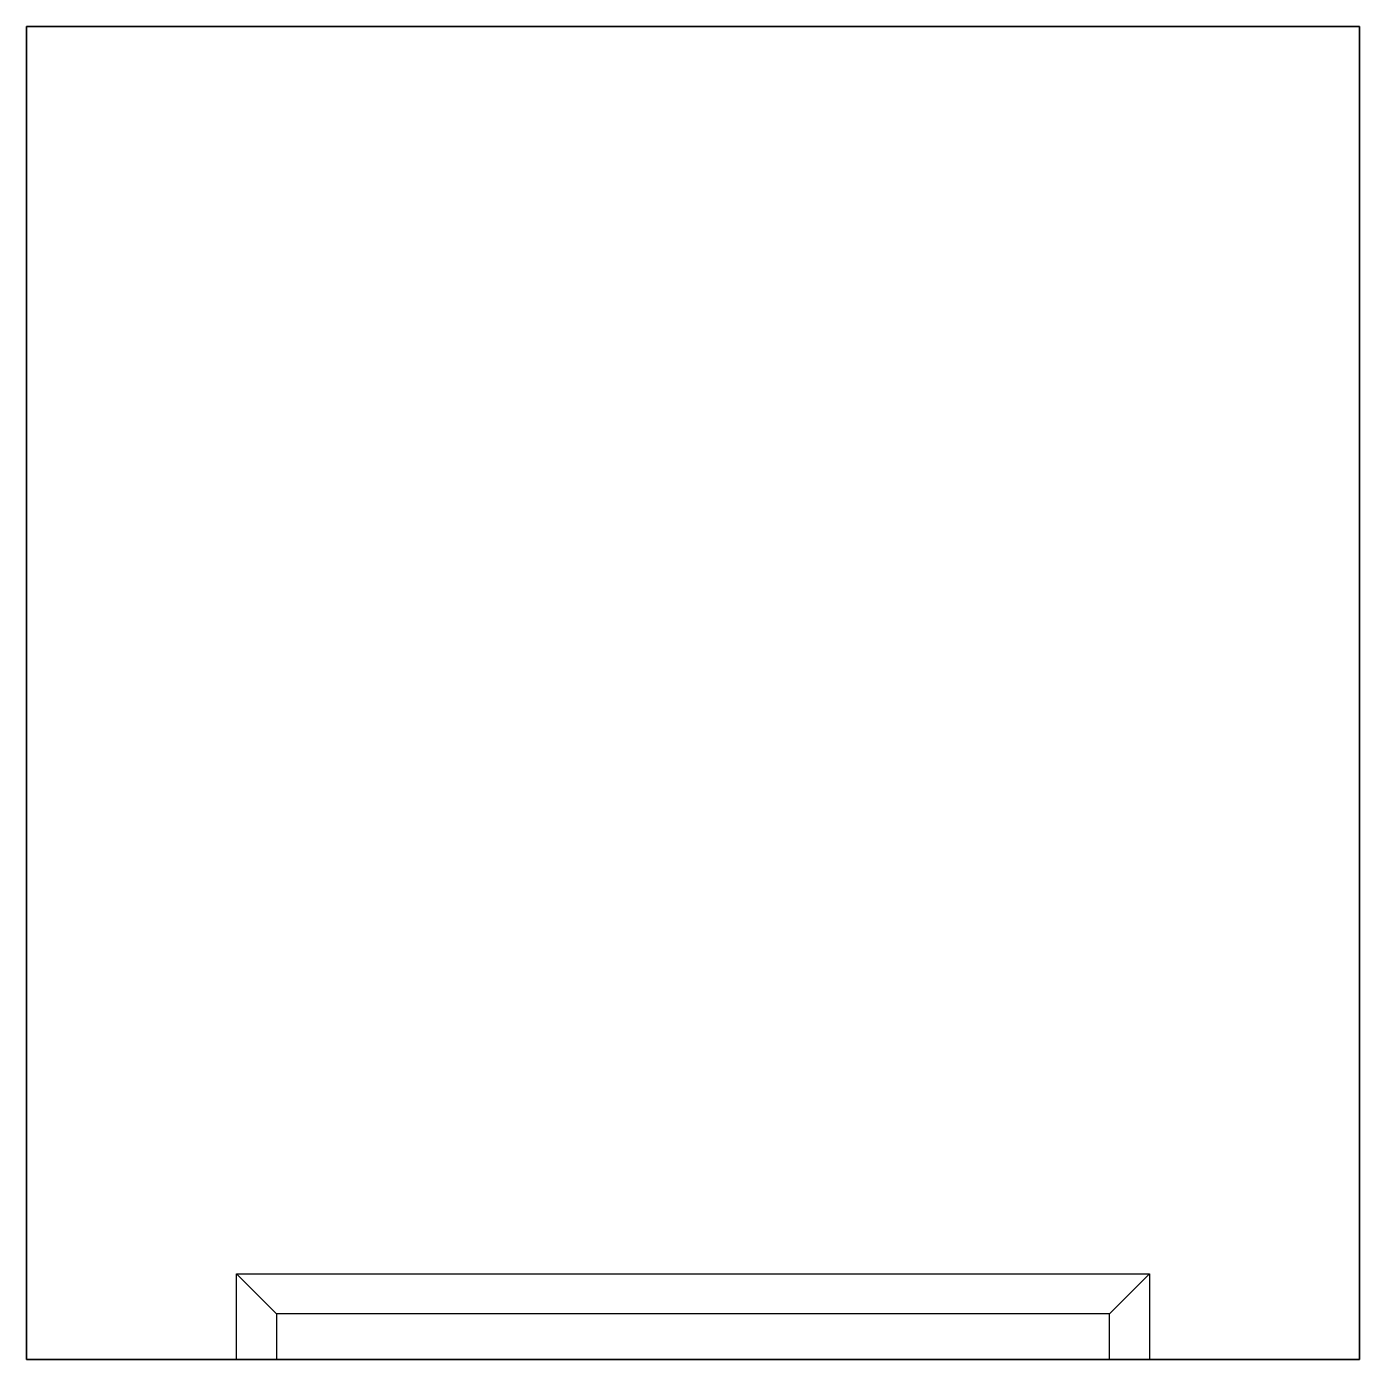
# Model space of a CAD drawing. Header units: millimetres. Extents: x 0 to 400, y -400 to 0.
import ezdxf

# ---------------------------------------------------------------- set-up
doc = ezdxf.new("R2010")
doc.units = ezdxf.units.MM
doc.layers.add('Usinagem', color=2, linetype='Continuous')

msp = doc.modelspace()

# ---------------------------------------------------------------- linework, layer by layer
at = {"color": 5}
for points in [[(400, 0, 18), (0, 0, 18), (0, 0), (400, 0)], [(0, 0, 18), (0, 0), (0, -400), (0, -400, 18)], [(400, 0), (400, -400), (0, -400), (0, 0)], [(400, -400, 18), (400, 0, 18), (400, 0), (400, -400)]]:
    msp.add_3dface(points, dxfattribs=at)
for points, invisible_edges in [([(0, -386.29, 18), (400, -386.29, 18), (400, 0, 18), (0, 0, 18)], 1), ([(75, -400, 18), (75, -386.29, 18), (0, -386.29, 18), (0, -400, 18)], 3), ([(400, -400, 18), (400, -386.29, 18), (325, -386.29, 18), (325, -400, 18)], 6), ([(75, -400, 18), (59.57, -400), (0, -400), (0, -400, 18)], 1), ([(63, -400, 4), (59.57, -400), (340.43, -400), (337, -400, 4)], 13), ([(400, -400, 18), (400, -400), (340.43, -400), (325, -400, 18)], 4)]:
    msp.add_3dface(points, dxfattribs=dict(at, invisible_edges=invisible_edges))
at = {"layer": 'Usinagem'}
for points in [[(75, -400, 18), (63, -400, 4), (63, -374.29, 4), (75, -386.29, 18)], [(75, -386.29, 18), (63, -374.29, 4), (337, -374.29, 4), (325, -386.29, 18)], [(63, -400, 4), (63, -374.29, 4), (337, -374.29, 4), (337, -400, 4)], [(325, -386.29, 18), (337, -374.29, 4), (337, -400, 4), (325, -400, 18)]]:
    msp.add_3dface(points, dxfattribs=at)

doc.saveas('drawing.dxf')
